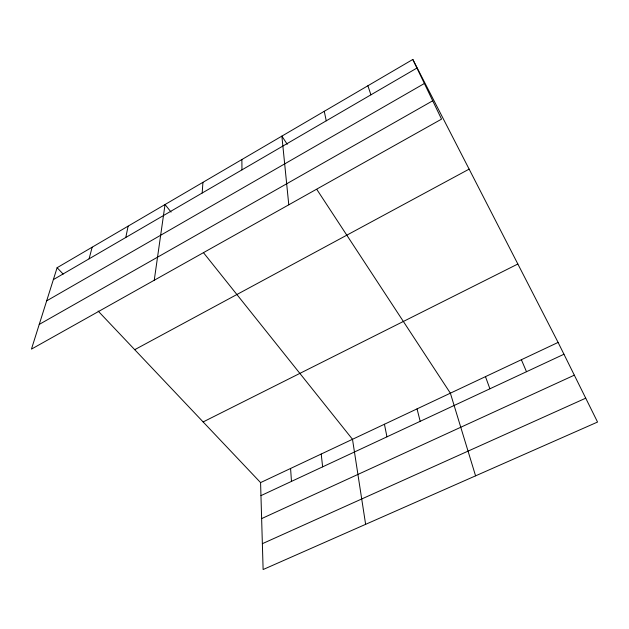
<?xml version="1.0" encoding="UTF-8"?>
<svg xmlns="http://www.w3.org/2000/svg" width="629" height="629" viewBox="0 0 629 629"><rect width="100%" height="100%" fill="white"/><g stroke="black" fill="none" stroke-linecap="round" stroke-linejoin="round"><path stroke-width="0.94" d="M202.176 193.017L202.939 182.339M154.247 280.251L165.034 204.527L171.072 212.083M125.784 237.471L128.119 226.141M89.098 258.826L92.164 247.197M57.113 267.71L31.45 349.119L441.542 119.133L412.821 59.456L57.113 267.71L63.167 274.102M53.363 279.622L416.948 68.042M46.664 300.859L424.386 83.484M39.234 324.422L432.713 100.789M134.724 349.685L469.132 169.13M203.136 421.933L517.848 264.015M260.579 482.6L558.104 342.42L597.55 422.051L263.119 569.544L260.579 482.6L98.132 311.041M260.956 495.628L563.954 354.237M261.633 518.603L574.324 375.167M262.364 543.684L585.725 398.181M203.662 252.905L352.492 439.294L365.63 524.334M287.256 144.316L281.878 136.116L288.782 204.795M316.812 189.415L450.372 393.18L475.579 475.839M412.821 59.456L558.104 342.42M521.378 359.725L526.497 371.715M485.478 376.637L489.897 388.793M367.894 85.756L370.921 94.83M417.051 408.881L420.18 421.328M324.265 111.302L326.254 120.823M384.429 424.253L386.961 436.825M321.215 454.036L322.63 466.852M290.582 468.463L291.471 481.389M241.874 159.538L241.968 169.869"/></g></svg>
